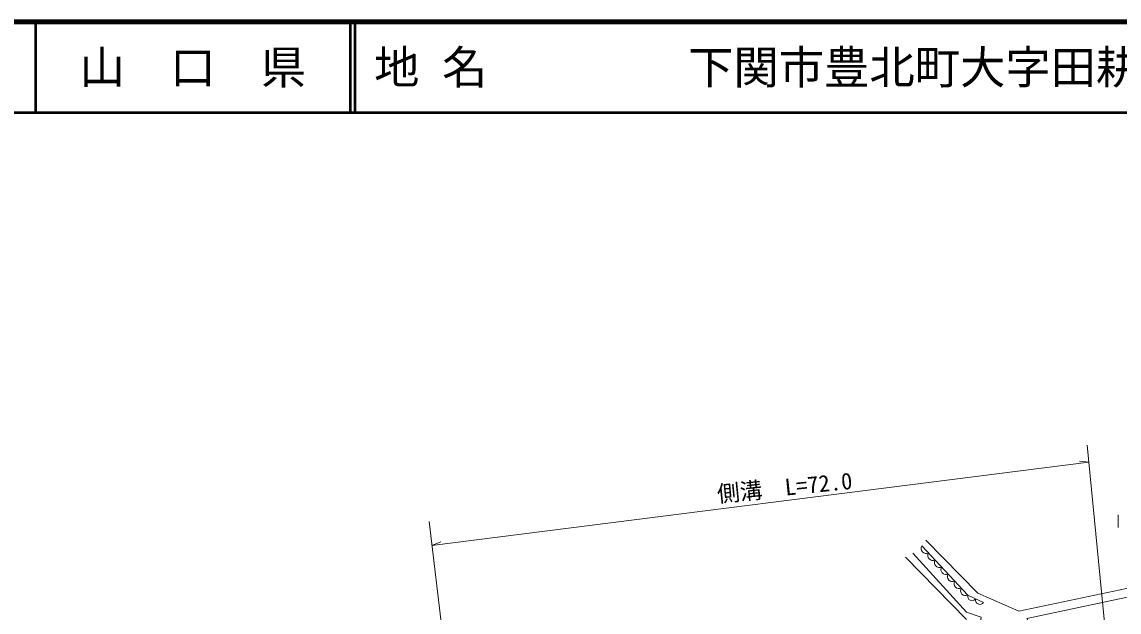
# Model space of a CAD drawing. Units: millimetres, scale not verified. Extents: x 40000 to 680000, y 20000 to 380000.
# Drawn here: x 331518 to 452572, y 314894 to 380000 of the extents above; entities that cross this region are included whole.
import ezdxf
from ezdxf.enums import TextEntityAlignment as Align

# ---------------------------------------------------------------- set-up
doc = ezdxf.new("R2010")
doc.units = ezdxf.units.MM
doc.header["$LTSCALE"] = 1000
for name, color, linetype, lineweight in [('M-BGD', 7, 'Continuous', 13), ('M-STR-HTXT', 7, 'Continuous', 13), ('M-TTL', 2, 'Continuous', 140), ('M-TTL-LINE', 7, 'Continuous', 50)]:
    doc.layers.add(name, color=color, linetype=linetype, lineweight=lineweight)
doc.layers.add('M-TTL-TXT', color=7, linetype='Continuous')
doc.styles.add('ＭＳ ゴシック', font='')
doc.styles.get('ＭＳ ゴシック').set_extended_font_data('MS Gothic')

msp = doc.modelspace()

# ---------------------------------------------------------------- linework, layer by layer
at = {"layer": 'M-BGD'}
for p, q in [((452463, 325614), (452463, 324214)), ((435737, 314062), (429004, 320939))]:
    msp.add_line(p, q, dxfattribs=at)
for points in [[(431267, 322831), (437006, 316966), (441531, 314992), (465982, 320152), (479778, 320091), (483149, 325952), (482999, 326361)], [(430819, 322197), (435891, 316761), (437622, 315941)], [(429817, 321377), (435739, 314878), (437349, 314331), (436620, 308713)]]:
    msp.add_lwpolyline(points, dxfattribs=at)
msp.add_lwpolyline([(453273, 299246), (452502, 302236), (448881, 302049), (442379, 314177), (465982, 319187), (479307, 319157), (484617, 313344), (484390, 310580)], close=True, dxfattribs=at)
for centre, radius, start, end in [((431293, 321912), 552, 149.03695, 296.99037), ((432018, 321136), 552, 149.03695, 296.99037), ((432742, 320359), 552, 149.03695, 296.99037), ((433467, 319583), 552, 149.03695, 296.99037), ((434191, 318806), 552, 149.03695, 296.99037), ((434916, 318029), 552, 149.03695, 296.99037), ((435640, 317253), 552, 149.03695, 296.99037), ((436361, 316634), 487, 164.90852, 324.39913), ((437226, 316224), 487, 164.90852, 324.39913)]:
    msp.add_arc(centre, radius, start, end, dxfattribs=at)
at = {"layer": 'M-STR-HTXT'}
for p, q in [((452494, 297937), (449042, 333318)), ((376759, 322253), (449228, 331417)), ((449228, 331417), (448204, 331539)), ((380877, 287716), (376446, 324878)), ((376759, 322253), (377720, 322626))]:
    msp.add_line(p, q, dxfattribs=at)
at = {"layer": 'M-TTL'}
msp.add_line((680000, 380000), (40000, 380000), dxfattribs=at)
at = {"layer": 'M-TTL-LINE'}
for p, q in [((333000, 380000), (333000, 370000)), ((367750, 380000), (367750, 370000)), ((368250, 380000), (368250, 370000)), ((40000, 370000), (680000, 370000))]:
    msp.add_line(p, q, dxfattribs=at)

# ---------------------------------------------------------------- texts
at = {"layer": 'M-STR-HTXT', "style": 'ＭＳ ゴシック'}
msp.add_text('側溝\u3000L=72.0', height=1833, rotation=5.756, dxfattribs=at).set_placement((415827, 327193), align=Align.BOTTOM_CENTER)
at = {"layer": 'M-TTL-TXT', "style": 'ＭＳ ゴシック'}
msp.add_text('山\u3000口\u3000県', height=3666, dxfattribs=at).set_placement((350375, 375000), align=Align.MIDDLE_CENTER)
for s, p in [('地 名', (370380, 375000)), ('下関市豊北町大字田耕\u3000大字粟野', (405024, 375000))]:
    msp.add_text(s, height=3666, dxfattribs=at).set_placement(p, align=Align.MIDDLE_LEFT)

doc.saveas('drawing.dxf')
